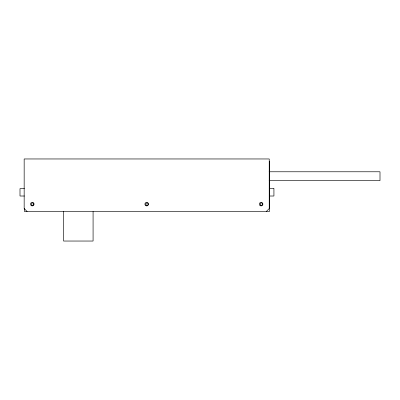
<?xml version="1.0" encoding="UTF-8"?>
<svg xmlns="http://www.w3.org/2000/svg" width="400" height="400" viewBox="0 0 400 400"><rect width="100%" height="100%" fill="white"/><g stroke="black" fill="none" stroke-linecap="round" stroke-linejoin="round"><path stroke-width="0.6" d="M269.5 161.32L269.5 211.515L24.43 211.515L24.43 208.395M266.285 211.515L269.235 208.565L269.235 158.96L24.165 158.96L24.165 208.565L27.12 211.515M269.12 171.775L380 171.775L380 180.635L269.12 180.635M24.43 188.63L20 188.63L20 196.015L24.43 196.015M269.5 171.22L269.5 180.945M93.08 211.515L93.08 241.04L63.55 241.04L63.55 211.515M273.925 188.63L269.5 188.63L269.5 196.015L273.925 196.015L273.925 188.63M31.96 205.155A1.18 1.18 0 0 0 33.73 204.135A1.18 1.18 0 0 0 31.96 203.11A1.18 1.18 0 0 0 31.96 205.155M146.375 205.155A1.18 1.18 0 0 0 148.145 204.135A1.18 1.18 0 0 0 146.375 203.11A1.18 1.18 0 0 0 146.375 205.155M260.79 205.155A1.18 1.18 0 0 0 262.56 204.135A1.18 1.18 0 0 0 260.79 203.11A1.18 1.18 0 0 0 260.79 205.155M31.255 205.575A1.77 1.77 0 0 0 34.05 204.305A1.77 1.77 0 0 0 31.55 202.52A1.77 1.77 0 0 0 31.255 205.575M145.815 205.67A1.77 1.77 0 0 0 148.475 204.135A1.77 1.77 0 0 0 145.815 202.6A1.77 1.77 0 0 0 145.815 205.67M260.14 205.61A1.77 1.77 0 0 0 262.885 204.24A1.77 1.77 0 0 0 260.325 202.55A1.77 1.77 0 0 0 260.14 205.61"/></g></svg>
